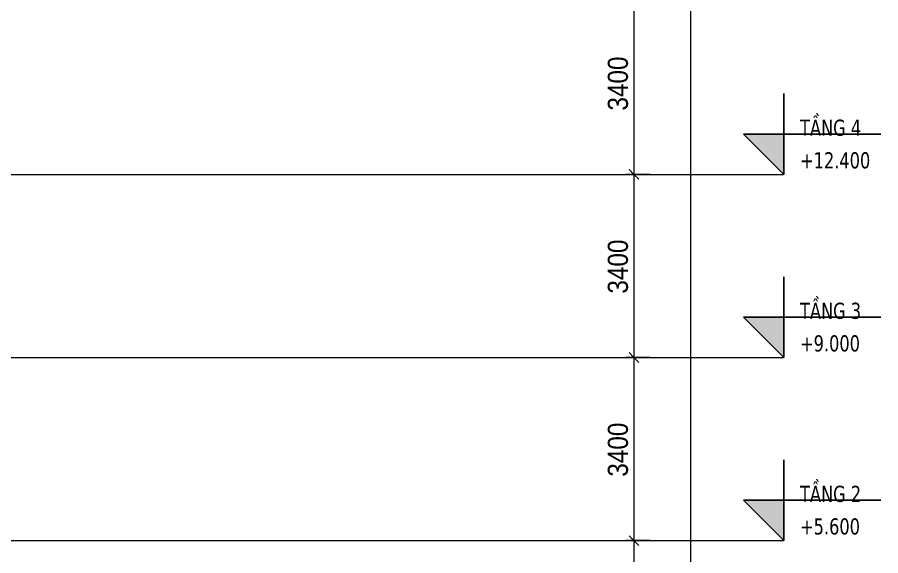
# Model space of a CAD drawing. Header units: millimetres. Extents: x 3451 to 201731, y -8641 to 35300.
# Drawn here: x 79192 to 95243, y 5318 to 15319 of the extents above; entities that cross this region are included whole.
import ezdxf

# ---------------------------------------------------------------- set-up
doc = ezdxf.new("R2010")
doc.units = ezdxf.units.MM
doc.linetypes.add('Centre', pattern=[31.75, 6.35, -4.7625, 15.875, -4.7625])
for name, color, linetype, lineweight in [('A-ANNO-DIMS', 211, 'Continuous', 9), ('A-ANNO-DIMS-150', 211, 'Continuous', 9), ('A-FLOR-LEVL', 51, 'Continuous', 9), ('A-FLOR-LEVL-1', 51, 'Continuous', 25), ('A-FLOR-LEVL-2', 51, 'Centre', 9)]:
    doc.layers.add(name, color=color, linetype=linetype, lineweight=lineweight)
doc.styles.add('Tahoma_B', font='tahomabd.ttf', dxfattribs={"width": 0.85, "height": 300})
doc.styles.add('UTM Avo', font='', dxfattribs={"width": 0.9, "height": 375})
doc.styles.get('UTM Avo').set_extended_font_data('UTM Avo')
doc.dimstyles.new('1_Dim_chi_tiet_2_5', dxfattribs={"dimscale": 304.8, "dimtxt": 374.737856, "dimasz": 0.590551, "dimexe": 0.492126, "dimexo": 0.0625, "dimgap": 0.049213, "dimtad": 1, "dimdec": 0, "dimrnd": 5, "dimzin": 0, "dimdsep": 46, "dimtxsty": 'UTM Avo', "dimblk1": 'OBLIQUE', "dimblk2": 'OBLIQUE', "dimsah": 1, "dimcen": 0.09, "dimdle": 0.492126, "dimazin": 0, "dimtfac": 1, "dimtdec": 4, "dimtix": 1, "dimtmove": 0, "dimatfit": 3, "dimfxl": 0.984252, "dimfxlon": 1, "dimtvp": 1, "dimtolj": 1, "dimtzin": 0, "dimarcsym": 2})

# ---------------------------------------------------------------- blocks, each defined once
blk = doc.blocks.new('Level - CAO ĐỘ LEVEL-350587-TKCS_MẶT CẮT C')
at = {"layer": 'A-FLOR-LEVL'}
blk.add_hatch(color=256, dxfattribs=at).paths.add_polyline_path([(93443, 2950), (93443, 2200), (92693, 2950)])
at = {"layer": 'A-FLOR-LEVL-1'}
for p, q in [((93443, 2200), (93443, 3700)), ((92693, 2950), (93443, 2200)), ((92693, 2950), (95243, 2950))]:
    blk.add_line(p, q, dxfattribs=at)
blk = doc.blocks.new('DIMBLOCK24-TKCS_MẶT CẮT C')
at = {"layer": 'A-ANNO-DIMS-150'}
for p, q in [((90956, 15800), (90506, 15800)), ((90656, 15800), (90656, 12400)), ((90656, 15800), (90956, 15800)), ((90956, 12400), (90506, 12400)), ((90656, 12400), (90956, 12400))]:
    blk.add_line(p, q, dxfattribs=at)
at = {"layer": 'A-ANNO-DIMS-150', "lineweight": 25}
for p, q in [((90656, 15800), (90566, 15890)), ((90656, 15800), (90746, 15710)), ((90656, 12400), (90566, 12490)), ((90656, 12400), (90746, 12310))]:
    blk.add_line(p, q, dxfattribs=at)
at = {"layer": 'A-ANNO-DIMS-150', "color": 0, "insert": (90169, 13586), "char_height": 375, "width": 1232.47, "attachment_point": 1, "rotation": 90, "line_spacing_factor": 1.110334, "style": 'UTM Avo'}
blk.add_mtext('3400', dxfattribs=at)
blk = doc.blocks.new('_Oblique')
at = {"color": 0, "linetype": 'ByBlock', "lineweight": -2}
blk.add_line((-0.5, -0.5), (0.5, 0.5), dxfattribs=at)
blk = doc.blocks.new('DIMBLOCK25-TKCS_MẶT CẮT C')
at = {"layer": 'A-ANNO-DIMS-150'}
for p, q in [((90956, 12400), (90506, 12400)), ((90656, 12400), (90656, 9000)), ((90656, 12400), (90956, 12400)), ((90956, 9000), (90506, 9000)), ((90656, 9000), (90956, 9000))]:
    blk.add_line(p, q, dxfattribs=at)
at = {"layer": 'A-ANNO-DIMS-150', "lineweight": 25}
for p, q in [((90656, 12400), (90566, 12490)), ((90656, 12400), (90746, 12310)), ((90656, 9000), (90566, 9090)), ((90656, 9000), (90746, 8910))]:
    blk.add_line(p, q, dxfattribs=at)
at = {"layer": 'A-ANNO-DIMS-150', "color": 0, "insert": (90169, 10186), "char_height": 375, "width": 1232.47, "attachment_point": 1, "rotation": 90, "line_spacing_factor": 1.110334, "style": 'UTM Avo'}
blk.add_mtext('3400', dxfattribs=at)
blk = doc.blocks.new('DIMBLOCK26-TKCS_MẶT CẮT C')
at = {"layer": 'A-ANNO-DIMS-150'}
for p, q in [((90956, 9000), (90506, 9000)), ((90656, 9000), (90656, 5600)), ((90656, 9000), (90956, 9000)), ((90956, 5600), (90506, 5600)), ((90656, 5600), (90956, 5600))]:
    blk.add_line(p, q, dxfattribs=at)
at = {"layer": 'A-ANNO-DIMS-150', "lineweight": 25}
for p, q in [((90656, 9000), (90566, 9090)), ((90656, 9000), (90746, 8910)), ((90656, 5600), (90566, 5690)), ((90656, 5600), (90746, 5510))]:
    blk.add_line(p, q, dxfattribs=at)
at = {"layer": 'A-ANNO-DIMS-150', "color": 0, "insert": (90169, 6786), "char_height": 375, "width": 1232.47, "attachment_point": 1, "rotation": 90, "line_spacing_factor": 1.110334, "style": 'UTM Avo'}
blk.add_mtext('3400', dxfattribs=at)
blk = doc.blocks.new('DIMBLOCK27-TKCS_MẶT CẮT C')
at = {"layer": 'A-ANNO-DIMS-150', "lineweight": 25}
for p, q in [((90656, 5600), (90566, 5690)), ((90656, 5600), (90746, 5510)), ((90656, 2200), (90566, 2290)), ((90656, 2200), (90746, 2110))]:
    blk.add_line(p, q, dxfattribs=at)
at = {"layer": 'A-ANNO-DIMS-150'}
for p, q in [((90956, 5600), (90506, 5600)), ((90656, 5600), (90656, 2200)), ((90656, 5600), (90956, 5600)), ((90956, 2200), (90506, 2200)), ((90656, 2200), (90956, 2200))]:
    blk.add_line(p, q, dxfattribs=at)
at = {"layer": 'A-ANNO-DIMS-150', "color": 0, "insert": (90169, 3386), "char_height": 375, "width": 1232.47, "attachment_point": 1, "rotation": 90, "line_spacing_factor": 1.110334, "style": 'UTM Avo'}
blk.add_mtext('3400', dxfattribs=at)
blk = doc.blocks.new('DIMBLOCK30-TKCS_MẶT CẮT C')
at = {"layer": 'A-ANNO-DIMS-150', "lineweight": 25}
for p, q in [((91706, 33800), (91616, 33890)), ((91706, 33800), (91796, 33710)), ((91706, 400), (91616, 490)), ((91706, 400), (91796, 310))]:
    blk.add_line(p, q, dxfattribs=at)
at = {"layer": 'A-ANNO-DIMS-150'}
for p, q in [((91706, 33950), (91706, 250)), ((92006, 33800), (91556, 33800)), ((91706, 33800), (92006, 33800)), ((92006, 400), (91556, 400)), ((91706, 400), (92006, 400))]:
    blk.add_line(p, q, dxfattribs=at)
at = {"layer": 'A-ANNO-DIMS-150', "color": 0, "insert": (91219, 16458), "char_height": 375, "width": 1540.59, "attachment_point": 1, "rotation": 90, "line_spacing_factor": 1.110334, "style": 'UTM Avo'}
blk.add_mtext('33400', dxfattribs=at)

msp = doc.modelspace()

# ---------------------------------------------------------------- linework, layer by layer
at = {"layer": 'A-FLOR-LEVL-2'}
for p, q in [((3450.8, 12400), (93442.9, 12400)), ((3450.8, 9000), (93442.9, 9000)), ((3450.8, 5600), (93442.9, 5600))]:
    msp.add_line(p, q, dxfattribs=at)

# ---------------------------------------------------------------- block references
at = {"layer": 'A-FLOR-LEVL-1'}
for p in [(0, 10200), (0, 6800), (0, 3400)]:
    msp.add_blockref('Level - CAO ĐỘ LEVEL-350587-TKCS_MẶT CẮT C', p, dxfattribs=at)

# ---------------------------------------------------------------- texts
at = {"layer": 'A-FLOR-LEVL', "char_height": 300, "line_spacing_factor": 0.996129, "style": 'Tahoma_B'}
for s, insert, width, attachment_point in [('\\pt1530,3060,4590,6120,7650,9180,10710,12240,13770,15300,16830,18360,19890,21420,22950,24480,26010,27540,29070,30600,32130,33660,35190,36720,38250,39780,41310,42840,44370,45900,47430,48960;TẦNG 4', (93743.7, 13111.5), 1357.875, 7), ('\\pt637.5,1275,1912.5,2550,3187.5,3825,4462.5,5100,5737.5,6375,7012.5,7650,8287.5,8925,9562.5,10200,10837.5,11475,12112.5,12750,13387.5,14025,14662.5,15300,15937.5,16575,17212.5,17850,18487.5,19125,19762.5,20400;+12.400', (93743.7, 12812.6), 1551.675, 1), ('\\pt1530,3060,4590,6120,7650,9180,10710,12240,13770,15300,16830,18360,19890,21420,22950,24480,26010,27540,29070,30600,32130,33660,35190,36720,38250,39780,41310,42840,44370,45900,47430,48960;TẦNG 3', (93743.7, 9711.5), 1357.875, 7), ('\\pt637.5,1275,1912.5,2550,3187.5,3825,4462.5,5100,5737.5,6375,7012.5,7650,8287.5,8925,9562.5,10200,10837.5,11475,12112.5,12750,13387.5,14025,14662.5,15300,15937.5,16575,17212.5,17850,18487.5,19125,19762.5,20400;+9.000', (93743.7, 9412.6), 1324.725, 1), ('\\pt1530,3060,4590,6120,7650,9180,10710,12240,13770,15300,16830,18360,19890,21420,22950,24480,26010,27540,29070,30600,32130,33660,35190,36720,38250,39780,41310,42840,44370,45900,47430,48960;TẦNG 2', (93743.7, 6311.5), 1357.875, 7), ('\\pt637.5,1275,1912.5,2550,3187.5,3825,4462.5,5100,5737.5,6375,7012.5,7650,8287.5,8925,9562.5,10200,10837.5,11475,12112.5,12750,13387.5,14025,14662.5,15300,15937.5,16575,17212.5,17850,18487.5,19125,19762.5,20400;+5.600', (93743.7, 6012.6), 1324.725, 1)]:
    msp.add_mtext(s, dxfattribs=dict(at, insert=insert, width=width, attachment_point=attachment_point))

# ---------------------------------------------------------------- dimensions: what is measured, and where the dimension line sits
at = {"layer": 'A-ANNO-DIMS'}
for base, p1, p2, override, picture, middle in [((91705.7, 400), (92005.7, 33800), (92005.7, 400), {"dimpost": '<>', "dimfxl": 33400}, 'DIMBLOCK30-TKCS_MẶT CẮT C', (91496.6, 17100)), ((90655.7, 12400), (90955.7, 15800), (90955.7, 12400), {"dimpost": '<>', "dimfxl": 3400}, 'DIMBLOCK24-TKCS_MẶT CẮT C', (90446.6, 14100)), ((90655.7, 9000), (90955.7, 12400), (90955.7, 9000), {"dimpost": '<>', "dimfxl": 3400}, 'DIMBLOCK25-TKCS_MẶT CẮT C', (90446.6, 10700)), ((90655.7, 5600), (90955.7, 9000), (90955.7, 5600), {"dimpost": '<>', "dimfxl": 3400}, 'DIMBLOCK26-TKCS_MẶT CẮT C', (90446.6, 7300)), ((90655.7, 2200), (90955.7, 5600), (90955.7, 2200), {"dimpost": '<>', "dimfxl": 3400}, 'DIMBLOCK27-TKCS_MẶT CẮT C', (90446.6, 3900))]:
    dim = msp.add_linear_dim(base=base, p1=p1, p2=p2, angle=90, dimstyle='1_Dim_chi_tiet_2_5', override=override, dxfattribs=at)
    dim.commit()
    dim.dimension.update_dxf_attribs({"geometry": picture, "text_midpoint": middle})

doc.saveas('drawing.dxf')
